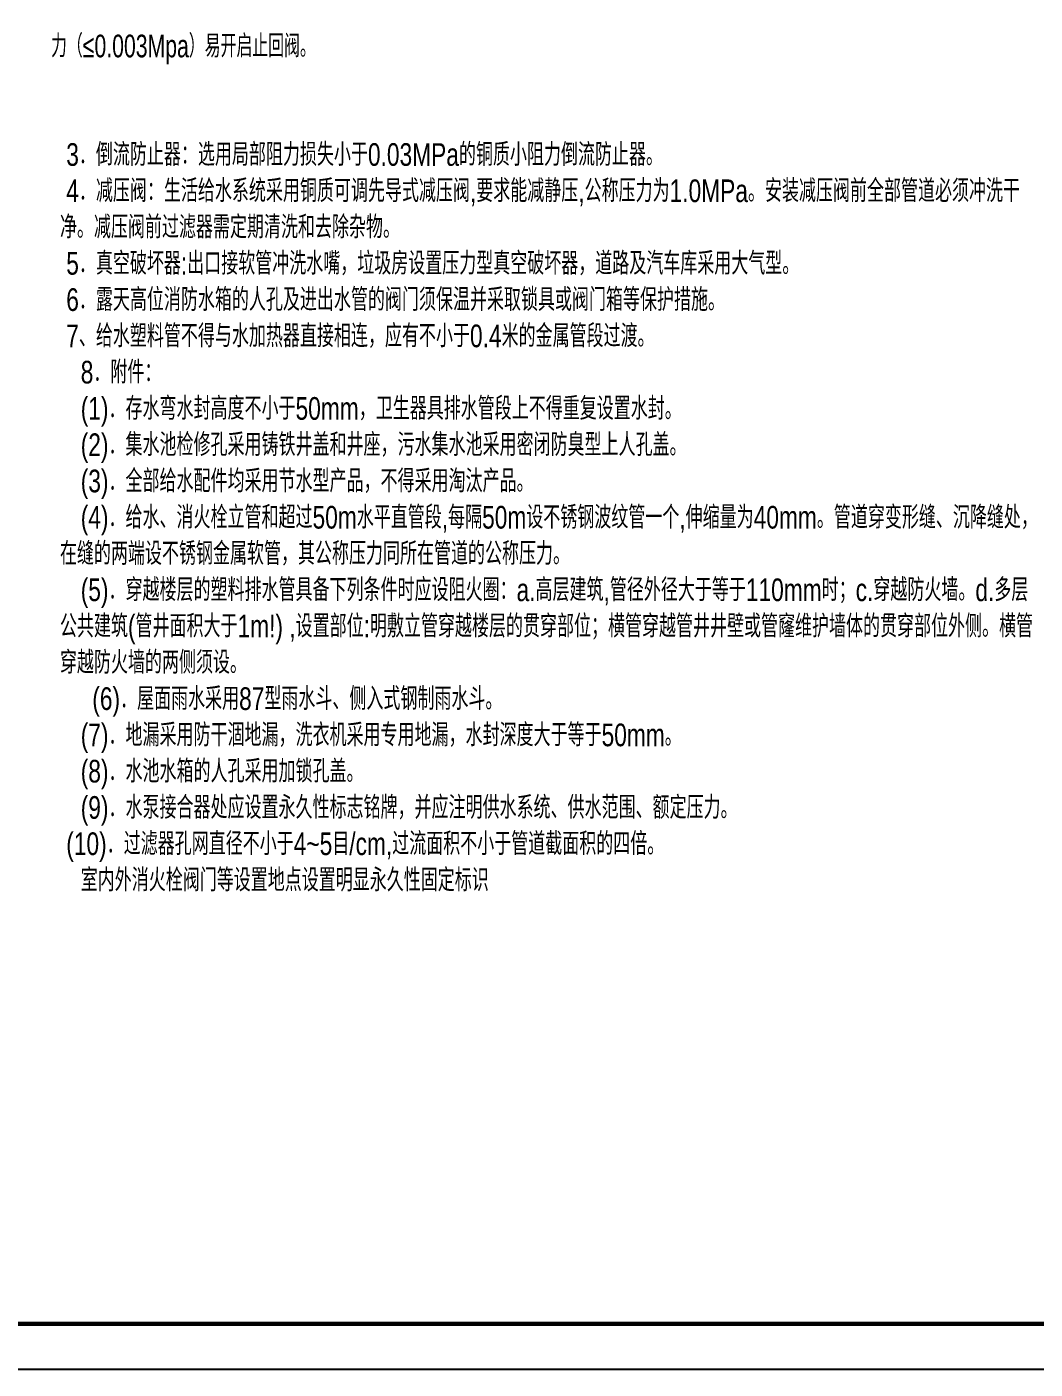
# Model space of a CAD drawing. Extents: x 1725261 to 1937680, y 860327 to 1571294.
# Drawn here: x 1841979 to 1864218, y 1357317 to 1386926 of the extents above; entities that cross this region are included whole.
import ezdxf

# ---------------------------------------------------------------- set-up
doc = ezdxf.new("R2010")
doc.units = 0
doc.header["$LTSCALE"] = 1000
doc.header["$MEASUREMENT"] = 0
doc.layers.add('0s_水标注', color=7, linetype='Continuous')
doc.layers.add('图框', color=140, linetype='Continuous')
doc.styles.add('hztxt', font='a.shx', dxfattribs={"width": 0.75, "bigfont": 'hztxt.shx'})

# ---------------------------------------------------------------- blocks, each defined once
blk = doc.blocks.new('GDGDGRDGDRGDR')
at = {"layer": '图框'}
blk.add_lwpolyline([(148133, -148204), (190183, -148204), (190183, -118504), (148133, -118504)], close=True, dxfattribs=at)
at = {"layer": '图框', "const_width": 50}
blk.add_lwpolyline([(149383, -147704), (189683, -147704), (189683, -119004), (149383, -119004)], close=True, dxfattribs=at)

msp = doc.modelspace()

# ---------------------------------------------------------------- block references
at = {"xscale": 2, "yscale": 2, "zscale": 2}
msp.add_blockref('GDGDGRDGDRGDR', (1495075.4, 1653725.5), dxfattribs=at)

# ---------------------------------------------------------------- texts
at = {"layer": '0s_水标注', "style": 'hztxt', "width": 0.7}
msp.add_text('力（≤0.003Mpa）易开启止回阀。', height=500, dxfattribs=at).set_placement((1842513.6, 1386253.1))
at = {"layer": '0s_水标注', "insert": (1842708.9, 1384359.8), "char_height": 500, "width": 21570.464, "attachment_point": 1, "line_spacing_factor": 0.96, "style": 'hztxt'}
msp.add_mtext('{\\C7; 3．倒流防止器：选用局部阻力损失小于0.03MPa的铜质小阻力倒流防止器。\\P 4．减压阀：生活给水系统采用铜质可调先导式减压阀,要求能减静压,公称压力为1.0MPa。安装减压阀前全部管道必须冲洗干净。减压阀前过滤器需定期清洗和去除杂物。\\P 5．真空破坏器:出口接软管冲洗水嘴，垃圾房设置压力型真空破坏器，道路及汽车库采用大气型。\\P 6．露天高位消防水箱的人孔及进出水管的阀门须保温并采取锁具或阀门箱等保护措施。\\P 7、给水塑料管不得与水加热器直接相连，应有不小于0.4米的金属管段过渡。\\P\\pi458.4;8．附件：\\P(1)．存水弯水封高度不小于50mm，卫生器具排水管段上不得重复设置水封。\\P(2)．集水池检修孔采用铸铁井盖和井座，污水集水池采用密闭防臭型上人孔盖。\\P(3)．全部给水配件均采用节水型产品，不得采用淘汰产品。\\P(4)．给水、消火栓立管和超过50m水平直管段,每隔50m设不锈钢波纹管一个,伸缩量为40mm。管道穿变形缝、沉降缝处，在缝的两端设不锈钢金属软管，其公称压力同所在管道的公称压力。\\P(5)．穿越楼层的塑料排水管具备下列条件时应设阻火圈：a.高层建筑,管径外径大于等于110mm时；c.穿越防火墙。d.多层公共建筑(管井面积大于1m!) ,设置部位:明敷立管穿越楼层的贯穿部位；横管穿越管井井壁或管窿维护墙体的贯穿部位外侧。横管穿越防火墙的两侧须设。^J\\fSimSun|b0|i0|c134|p2; \\Fros,hztxt|c134;(6)．屋面雨水采用87型雨水斗、侧入式钢制雨水斗。\\P(7)．地漏采用防干涸地漏，洗衣机采用专用地漏，水封深度大于等于50mm。\\P(8)．水池水箱的人孔采用加锁孔盖。\\P(9)．水泵接合器处应设置永久性标志铭牌，并应注明供水系统、供水范围、额定压力。\\P\\pi0; (10)．过滤器孔网直径不小于4~5目/cm\\Fros,hztxt|c0;,\\Fros,hztxt|c134;过流面积不小于管道截面积的四倍。\\Fros,hztxt|c0;\\P\\pi458.4;\\Fros,hztxt|c134;室内外消火栓阀门等设置地点设置明显永久性固定标识}', dxfattribs=at)

doc.saveas('drawing.dxf')
